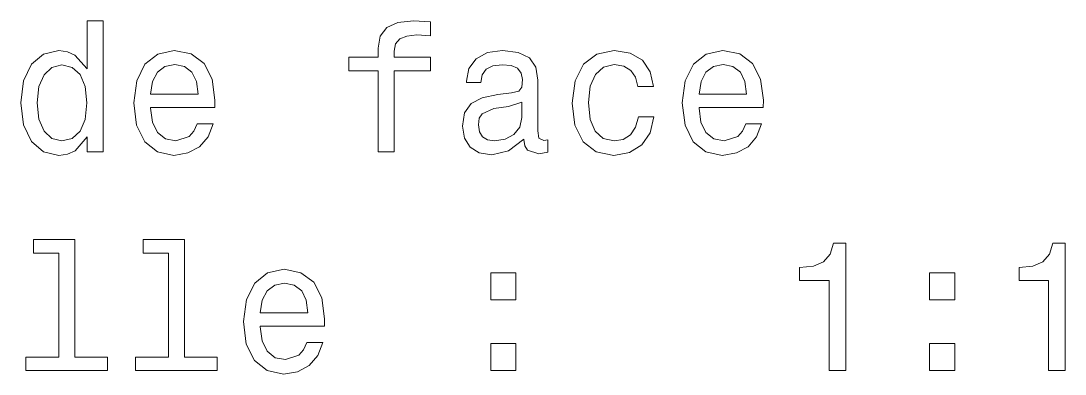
# Model space of a CAD drawing. Extents: x 155 to 1176, y 87 to 946.
# Drawn here: x 505.23 to 534.14, y 291.31 to 301.07 of the extents above; entities that cross this region are included whole.
import ezdxf

# ---------------------------------------------------------------- set-up
doc = ezdxf.new("R2010")
doc.units = 0

msp = doc.modelspace()

# ---------------------------------------------------------------- linework, layer by layer
at = {"color": 7, "lineweight": 13}
for points in [[(507.064, 297.872), (507.064, 297.454), (507.508, 297.454), (507.508, 301.075), (507.069, 301.075), (507.069, 299.749), (506.731, 300.132), (506.524, 300.223), (506.287, 300.258), (505.859, 300.157), (505.526, 299.875), (505.309, 299.421), (505.233, 298.81), (505.309, 298.2), (505.526, 297.741), (505.859, 297.454), (506.287, 297.358), (506.524, 297.393), (506.736, 297.484)], [(515.123, 299.693), (515.123, 297.454), (515.567, 297.454), (515.567, 299.693), (516.575, 299.693), (516.575, 300.071), (515.567, 300.071), (515.567, 300.238), (515.602, 300.439), (515.718, 300.576), (515.915, 300.656), (516.197, 300.687), (516.575, 300.666), (516.575, 301.05), (516.096, 301.075), (515.663, 301.03), (515.36, 300.893), (515.178, 300.656), (515.123, 300.318), (515.123, 300.071), (514.311, 300.071), (514.311, 299.693)], [(508.824, 298.679), (510.599, 298.679), (510.604, 298.886), (510.524, 299.466), (510.302, 299.9), (509.949, 300.162), (509.48, 300.258), (509.021, 300.157), (508.668, 299.875), (508.441, 299.416), (508.36, 298.81), (508.436, 298.19), (508.663, 297.736), (509.011, 297.454), (509.464, 297.358), (509.858, 297.424), (510.181, 297.595), (510.418, 297.867), (510.554, 298.23), (510.115, 298.23), (510.024, 298.029), (509.893, 297.878), (509.52, 297.756), (509.233, 297.812), (509.016, 297.988), (508.874, 298.276), (508.824, 298.664)], [(519.153, 297.807), (519.153, 297.792), (519.178, 297.62), (519.253, 297.499), (519.571, 297.403), (519.818, 297.444), (519.818, 297.787), (519.712, 297.772), (519.571, 297.837), (519.546, 298.039), (519.546, 299.441), (519.485, 299.799), (519.309, 300.051), (519.001, 300.202), (518.568, 300.258), (518.144, 300.197), (517.831, 300.026), (517.635, 299.759), (517.569, 299.406), (517.569, 299.375), (517.967, 299.375), (518.003, 299.587), (518.114, 299.738), (518.295, 299.829), (518.552, 299.865), (518.799, 299.839), (518.976, 299.764), (519.082, 299.633), (519.117, 299.451), (519.097, 299.239), (519.016, 299.133), (518.815, 299.083), (518.436, 299.042), (518.003, 298.952), (517.695, 298.79), (517.513, 298.538), (517.458, 298.165), (517.508, 297.832), (517.665, 297.585), (517.917, 297.429), (518.265, 297.373), (518.734, 297.479)], [(522.305, 299.264), (522.743, 299.264), (522.653, 299.668), (522.436, 299.986), (522.098, 300.182), (521.659, 300.258), (521.175, 300.157), (520.807, 299.875), (520.575, 299.416), (520.494, 298.8), (520.57, 298.19), (520.797, 297.736), (521.155, 297.454), (521.644, 297.358), (522.078, 297.434), (522.416, 297.646), (522.647, 297.978), (522.748, 298.422), (522.325, 298.422), (522.249, 298.14), (522.108, 297.928), (521.906, 297.797), (521.659, 297.756), (521.351, 297.822), (521.129, 298.024), (520.993, 298.352), (520.948, 298.816), (520.993, 299.269), (521.135, 299.597), (521.361, 299.799), (521.659, 299.87), (521.921, 299.824), (522.118, 299.708), (522.249, 299.517)], [(524.004, 298.679), (525.779, 298.679), (525.784, 298.886), (525.704, 299.466), (525.482, 299.9), (525.129, 300.162), (524.66, 300.258), (524.201, 300.157), (523.848, 299.875), (523.621, 299.416), (523.54, 298.81), (523.616, 298.19), (523.843, 297.736), (524.191, 297.454), (524.645, 297.358), (525.038, 297.424), (525.361, 297.595), (525.598, 297.867), (525.734, 298.23), (525.295, 298.23), (525.204, 298.029), (525.073, 297.878), (524.7, 297.756), (524.413, 297.812), (524.196, 297.988), (524.055, 298.276), (524.004, 298.664)], [(506.363, 299.859), (506.655, 299.789), (506.877, 299.592), (507.008, 299.264), (507.059, 298.81), (507.008, 298.352), (506.877, 298.024), (506.655, 297.822), (506.363, 297.756), (506.086, 297.822), (505.874, 298.024), (505.733, 298.357), (505.687, 298.81), (505.733, 299.259), (505.874, 299.587), (506.086, 299.789)], [(508.824, 299.053), (508.879, 299.401), (509.016, 299.658), (509.222, 299.814), (509.495, 299.87), (509.762, 299.814), (509.969, 299.658), (510.095, 299.401), (510.14, 299.053)], [(524.004, 299.053), (524.06, 299.401), (524.196, 299.658), (524.403, 299.814), (524.675, 299.87), (524.942, 299.814), (525.149, 299.658), (525.275, 299.401), (525.32, 299.053)], [(519.102, 298.402), (519.042, 298.14), (518.88, 297.938), (518.638, 297.807), (518.341, 297.762), (518.149, 297.787), (518.013, 297.867), (517.927, 298.009), (517.902, 298.205), (517.922, 298.382), (518.003, 298.508), (518.325, 298.649), (518.734, 298.71), (519.102, 298.831)], [(506.282, 294.655), (506.282, 291.78), (505.369, 291.78), (505.369, 291.407), (507.634, 291.407), (507.634, 291.78), (506.726, 291.78), (506.726, 295.028), (505.586, 295.028), (505.586, 294.655)], [(509.318, 294.655), (509.318, 291.78), (508.405, 291.78), (508.405, 291.407), (510.67, 291.407), (510.67, 291.78), (509.762, 291.78), (509.762, 295.028), (508.622, 295.028), (508.622, 294.655)], [(527.605, 291.407), (528.064, 291.407), (528.064, 294.932), (527.721, 294.932), (527.63, 294.625), (527.449, 294.418), (527.171, 294.297), (526.788, 294.256), (526.788, 293.898), (527.605, 293.898)], [(533.677, 291.407), (534.136, 291.407), (534.136, 294.932), (533.793, 294.932), (533.702, 294.625), (533.521, 294.418), (533.243, 294.297), (532.86, 294.256), (532.86, 293.898), (533.677, 293.898)], [(511.86, 292.633), (513.635, 292.633), (513.64, 292.839), (513.56, 293.419), (513.338, 293.853), (512.985, 294.115), (512.516, 294.211), (512.057, 294.11), (511.704, 293.828), (511.477, 293.369), (511.396, 292.764), (511.472, 292.143), (511.699, 291.689), (512.047, 291.407), (512.5, 291.311), (512.894, 291.377), (513.217, 291.548), (513.454, 291.821), (513.59, 292.184), (513.151, 292.184), (513.06, 291.982), (512.929, 291.831), (512.556, 291.71), (512.269, 291.765), (512.052, 291.942), (511.91, 292.229), (511.86, 292.617)], [(518.24, 293.364), (518.936, 293.364), (518.936, 294.115), (518.24, 294.115)], [(530.384, 293.364), (531.08, 293.364), (531.08, 294.115), (530.384, 294.115)], [(511.86, 293.006), (511.915, 293.354), (512.052, 293.611), (512.258, 293.767), (512.531, 293.823), (512.798, 293.767), (513.005, 293.611), (513.131, 293.354), (513.176, 293.006)], [(518.24, 291.407), (518.936, 291.407), (518.936, 292.158), (518.24, 292.158)], [(530.384, 291.407), (531.08, 291.407), (531.08, 292.158), (530.384, 292.158)]]:
    msp.add_lwpolyline(points, close=True, dxfattribs=at)

doc.saveas('drawing.dxf')
